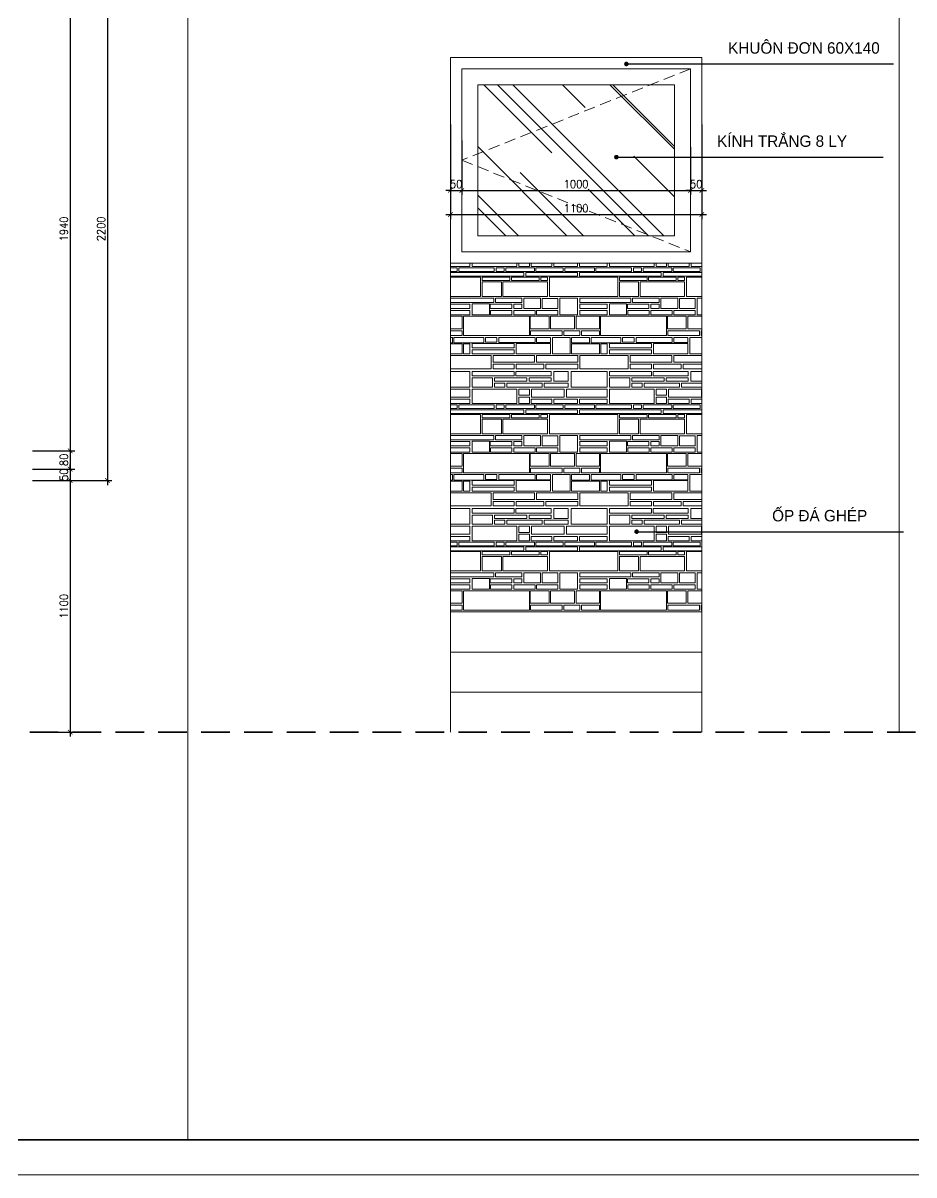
# Model space of a CAD drawing. Header units: millimetres. Extents: x -529782 to -142003, y -492574 to -273331.
# Drawn here: x -184799 to -180902, y -437656 to -432619 of the extents above; entities that cross this region are included whole.
import ezdxf
from ezdxf.enums import TextEntityAlignment as Align

# ---------------------------------------------------------------- set-up
doc = ezdxf.new("R2010")
doc.units = ezdxf.units.MM
doc.header["$LTSCALE"] = 500
doc.header["$MEASUREMENT"] = 0
doc.header["$PDMODE"] = 3
doc.linetypes.add('HIDDEN', pattern=[0.375, 0.25, -0.125])
doc.layers.get('0').update_dxf_attribs({"linetype": 'CONTINUOUS', "lineweight": 13})
doc.layers.get('Defpoints').update_dxf_attribs({"color": 255, "linetype": 'CONTINUOUS', "lineweight": 13})
for name, color, linetype, lineweight in [('1.cat 30', 30, 'CONTINUOUS', 35), ('2.thay 145', 145, 'CONTINUOUS', 18), ('3.manh 08', 8, 'CONTINUOUS', 9), ('6.khuat 75', 75, 'HIDDEN', 18), ('8.vat lieu 08', 8, 'CONTINUOUS', 5), ('9.text \xad white', 7, 'CONTINUOUS', 15), ('CA.dim 08', 251, 'CONTINUOUS', 13), ('CA.thay 145', 145, 'CONTINUOUS', 18), ('cat', 4, 'CONTINUOUS', 35)]:
    doc.layers.add(name, color=color, linetype=linetype, lineweight=lineweight)
doc.layers.add('THAY', color=7, linetype='CONTINUOUS')
doc.styles.add('CA.JSC1', font='')
doc.styles.get("Standard").update_dxf_attribs({"font": 'txt.shx', "width": 0.9})
doc.styles.get('CA.JSC1').set_extended_font_data('.VnAvantH')
doc.dimstyles.new('CA 20', dxfattribs={"dimscale": 0, "dimtxt": 35, "dimasz": 20, "dimexe": 20, "dimexo": 0, "dimgap": 10, "dimtad": 1, "dimdec": 0, "dimzin": 0, "dimdsep": 46, "dimtxsty": 'Standard', "dimblk": 'ARCHTICK', "dimcen": 0.09, "dimdle": 20, "dimclrd": 256, "dimclre": 256, "dimclrt": 7, "dimadec": 0, "dimazin": 0, "dimtfac": 1, "dimtdec": 0, "dimtix": 1, "dimtmove": 2, "dimatfit": 3, "dimldrblk": 'DOT', "dimfxl": 1, "dimtolj": 1, "dimtzin": 0, "dimarcsym": 0})

# ---------------------------------------------------------------- blocks, each defined once
blk = doc.blocks.new('khung co loan')
at = {"layer": '1.cat 30'}
blk.add_lwpolyline([(1158.3, -14553.5), (1158.3, -303.5), (20658.3, -303.5), (20658.3, -14553.5)], close=True, dxfattribs=at)
at = {"layer": '3.manh 08'}
blk.add_lwpolyline([(0, -14850), (21000, -14850), (21000, 0), (0, 0)], close=True, dxfattribs=at)
blk = doc.blocks.new('_ArchTick')
at = {"color": 1, "linetype": 'ByBlock', "const_width": 0.15}
blk.add_lwpolyline([(-0.5, -0.5), (0.5, 0.5)], dxfattribs=at)
blk = doc.blocks.new('*D1760')
at = {"layer": 'CA.dim 08', "lineweight": -2, "transparency": 16777216}
for p, q in [((-184758, -432549.5), (-184572.5, -432549.5)), ((-184592.5, -432529.5), (-184592.5, -434509.5)), ((-184758, -434489.5), (-184572.5, -434489.5))]:
    blk.add_line(p, q, dxfattribs=at)
at = {"layer": 'Defpoints', "color": 0, "transparency": 16777216}
for p in [(-184758, -432549.5), (-184758, -434489.5), (-184592.5, -434489.5)]:
    blk.add_point(p, dxfattribs=at)
at = {"layer": 'CA.dim 08', "lineweight": -2, "transparency": 16777216, "xscale": 20, "yscale": 20, "zscale": 20}
for p, rotation in [((-184592.5, -432549.5), 90), ((-184592.5, -434489.5), 270)]:
    blk.add_blockref('_ArchTick', p, dxfattribs=dict(at, rotation=rotation))
at = {"layer": 'CA.dim 08', "color": 7, "transparency": 16777216, "insert": (-184620, -433519.5), "char_height": 35, "attachment_point": 5, "rotation": 90}
blk.add_mtext('\\A1;1940', dxfattribs=at)
blk = doc.blocks.new('_DOT')
at = {"color": 1, "linetype": 'ByBlock'}
blk.add_line((-0.5, 0), (-1, 0), dxfattribs=at)
at = {"color": 1, "linetype": 'ByBlock', "const_width": 0.5}
blk.add_lwpolyline([(-0.25, 0, 1), (0.25, 0, 1)], format="xyb", close=True, dxfattribs=at)
blk = doc.blocks.new('DOT')
at = {"layer": 'THAY', "color": 0, "linetype": 'ByBlock'}
blk.add_line((-0.5, 0), (-1, 0), dxfattribs=at)
at = {"layer": 'THAY', "color": 0, "linetype": 'ByBlock', "const_width": 0.5}
blk.add_lwpolyline([(-0.25, 0, 1), (0.25, 0, 1)], format="xyb", close=True, dxfattribs=at)
blk = doc.blocks.new('*D1761')
at = {"layer": 'CA.dim 08', "lineweight": -2, "transparency": 16777216}
for p, q in [((-184758, -434489.5), (-184572.5, -434489.5)), ((-184592.5, -434469.5), (-184592.5, -434589.5)), ((-184758, -434569.5), (-184572.5, -434569.5))]:
    blk.add_line(p, q, dxfattribs=at)
at = {"layer": 'Defpoints', "color": 0, "transparency": 16777216}
for p in [(-184758, -434489.5), (-184758, -434569.5), (-184592.5, -434569.5)]:
    blk.add_point(p, dxfattribs=at)
at = {"layer": 'CA.dim 08', "lineweight": -2, "transparency": 16777216, "xscale": 20, "yscale": 20, "zscale": 20}
for p, rotation in [((-184592.5, -434489.5), 90), ((-184592.5, -434569.5), 270)]:
    blk.add_blockref('_ArchTick', p, dxfattribs=dict(at, rotation=rotation))
at = {"layer": 'CA.dim 08', "color": 7, "transparency": 16777216, "insert": (-184620, -434529.5), "char_height": 35, "attachment_point": 5, "rotation": 90}
blk.add_mtext('\\A1;80', dxfattribs=at)
blk = doc.blocks.new('*D1762')
at = {"layer": 'CA.dim 08', "lineweight": -2, "transparency": 16777216}
for p, q in [((-184758, -434569.5), (-184572.5, -434569.5)), ((-184592.5, -434569.5), (-184592.5, -434549.5)), ((-184592.5, -434569.5), (-184592.5, -434619.5)), ((-184758, -434619.5), (-184572.5, -434619.5)), ((-184592.5, -434619.5), (-184592.5, -434639.5))]:
    blk.add_line(p, q, dxfattribs=at)
at = {"layer": 'Defpoints', "color": 0, "transparency": 16777216}
for p in [(-184758, -434569.5), (-184758, -434619.5), (-184592.5, -434619.5)]:
    blk.add_point(p, dxfattribs=at)
at = {"layer": 'CA.dim 08', "lineweight": -2, "transparency": 16777216, "xscale": 20, "yscale": 20, "zscale": 20}
for p, rotation in [((-184592.5, -434569.5), 270), ((-184592.5, -434619.5), 90)]:
    blk.add_blockref('_ArchTick', p, dxfattribs=dict(at, rotation=rotation))
at = {"layer": 'CA.dim 08', "color": 7, "transparency": 16777216, "insert": (-184620, -434594.5), "char_height": 35, "attachment_point": 5, "rotation": 90}
blk.add_mtext('\\A1;50', dxfattribs=at)
blk = doc.blocks.new('*D1763')
at = {"layer": 'CA.dim 08', "lineweight": -2, "transparency": 16777216}
for p, q in [((-184758, -434619.5), (-184572.5, -434619.5)), ((-184592.5, -434599.5), (-184592.5, -435739.5)), ((-184758, -435719.5), (-184572.5, -435719.5))]:
    blk.add_line(p, q, dxfattribs=at)
at = {"layer": 'Defpoints', "color": 0, "transparency": 16777216}
for p in [(-184758, -434619.5), (-184758, -435719.5), (-184592.5, -435719.5)]:
    blk.add_point(p, dxfattribs=at)
at = {"layer": 'CA.dim 08', "lineweight": -2, "transparency": 16777216, "xscale": 20, "yscale": 20, "zscale": 20}
for p, rotation in [((-184592.5, -434619.5), 90), ((-184592.5, -435719.5), 270)]:
    blk.add_blockref('_ArchTick', p, dxfattribs=dict(at, rotation=rotation))
at = {"layer": 'CA.dim 08', "color": 7, "transparency": 16777216, "insert": (-184620, -435169.5), "char_height": 35, "attachment_point": 5, "rotation": 90}
blk.add_mtext('\\A1;1100', dxfattribs=at)
blk = doc.blocks.new('*D1768')
at = {"layer": 'CA.dim 08', "lineweight": -2, "transparency": 16777216}
for p, q in [((-184758, -432419.5), (-184410, -432419.5)), ((-184430, -432399.5), (-184430, -434639.5)), ((-184758, -434619.5), (-184410, -434619.5))]:
    blk.add_line(p, q, dxfattribs=at)
at = {"layer": 'Defpoints', "color": 0, "transparency": 16777216}
for p in [(-184758, -432419.5), (-184758, -434619.5), (-184430, -434619.5)]:
    blk.add_point(p, dxfattribs=at)
at = {"layer": 'CA.dim 08', "lineweight": -2, "transparency": 16777216, "xscale": 20, "yscale": 20, "zscale": 20}
for p, rotation in [((-184430, -432419.5), 90), ((-184430, -434619.5), 270)]:
    blk.add_blockref('_ArchTick', p, dxfattribs=dict(at, rotation=rotation))
at = {"layer": 'CA.dim 08', "color": 7, "transparency": 16777216, "insert": (-184457.5, -433519.5), "char_height": 35, "attachment_point": 5, "rotation": 90}
blk.add_mtext('\\A1;2200', dxfattribs=at)
blk = doc.blocks.new('*D1769')
at = {"layer": 'CA.dim 08', "lineweight": -2, "transparency": 16777216}
for p, q in [((-182929.5, -433133.3), (-182929.5, -433371.3)), ((-182879.5, -433133.3), (-182879.5, -433371.3)), ((-182929.5, -433351.3), (-182949.5, -433351.3)), ((-182929.5, -433351.3), (-182879.5, -433351.3)), ((-182879.5, -433351.3), (-182859.5, -433351.3))]:
    blk.add_line(p, q, dxfattribs=at)
at = {"layer": 'Defpoints', "color": 0, "transparency": 16777216}
for p in [(-182929.5, -433133.3), (-182879.5, -433133.3), (-182879.5, -433351.3)]:
    blk.add_point(p, dxfattribs=at)
at = {"layer": 'CA.dim 08', "lineweight": -2, "transparency": 16777216, "xscale": 20, "yscale": 20, "zscale": 20}
blk.add_blockref('_ArchTick', (-182929.5, -433351.3), dxfattribs=at)
at = {"layer": 'CA.dim 08', "lineweight": -2, "transparency": 16777216, "xscale": 20, "yscale": 20, "zscale": 20, "rotation": 180}
blk.add_blockref('_ArchTick', (-182879.5, -433351.3), dxfattribs=at)
at = {"layer": 'CA.dim 08', "color": 7, "transparency": 16777216, "insert": (-182904.5, -433323.8), "char_height": 35, "attachment_point": 5}
blk.add_mtext('\\A1;50', dxfattribs=at)
blk = doc.blocks.new('*D1770')
at = {"layer": 'CA.dim 08', "lineweight": -2, "transparency": 16777216}
for p, q in [((-182879.5, -433133.3), (-182879.5, -433371.3)), ((-181879.5, -433162.3), (-181879.5, -433371.3)), ((-182899.5, -433351.3), (-181859.5, -433351.3))]:
    blk.add_line(p, q, dxfattribs=at)
at = {"layer": 'Defpoints', "color": 0, "transparency": 16777216}
for p in [(-182879.5, -433133.3), (-181879.5, -433162.3), (-181879.5, -433351.3)]:
    blk.add_point(p, dxfattribs=at)
at = {"layer": 'CA.dim 08', "lineweight": -2, "transparency": 16777216, "xscale": 20, "yscale": 20, "zscale": 20, "rotation": 180}
blk.add_blockref('_ArchTick', (-182879.5, -433351.3), dxfattribs=at)
at = {"layer": 'CA.dim 08', "lineweight": -2, "transparency": 16777216, "xscale": 20, "yscale": 20, "zscale": 20}
blk.add_blockref('_ArchTick', (-181879.5, -433351.3), dxfattribs=at)
at = {"layer": 'CA.dim 08', "color": 7, "transparency": 16777216, "insert": (-182379.5, -433323.8), "char_height": 35, "attachment_point": 5}
blk.add_mtext('\\A1;1000', dxfattribs=at)
blk = doc.blocks.new('*D1771')
at = {"layer": 'CA.dim 08', "lineweight": -2, "transparency": 16777216}
for p, q in [((-181879.5, -433162.3), (-181879.5, -433371.3)), ((-181829.5, -433162.3), (-181829.5, -433371.3)), ((-181879.5, -433351.3), (-181899.5, -433351.3)), ((-181879.5, -433351.3), (-181829.5, -433351.3)), ((-181829.5, -433351.3), (-181809.5, -433351.3))]:
    blk.add_line(p, q, dxfattribs=at)
at = {"layer": 'Defpoints', "color": 0, "transparency": 16777216}
for p in [(-181879.5, -433162.3), (-181829.5, -433162.3), (-181829.5, -433351.3)]:
    blk.add_point(p, dxfattribs=at)
at = {"layer": 'CA.dim 08', "lineweight": -2, "transparency": 16777216, "xscale": 20, "yscale": 20, "zscale": 20}
blk.add_blockref('_ArchTick', (-181879.5, -433351.3), dxfattribs=at)
at = {"layer": 'CA.dim 08', "lineweight": -2, "transparency": 16777216, "xscale": 20, "yscale": 20, "zscale": 20, "rotation": 180}
blk.add_blockref('_ArchTick', (-181829.5, -433351.3), dxfattribs=at)
at = {"layer": 'CA.dim 08', "color": 7, "transparency": 16777216, "insert": (-181854.5, -433323.8), "char_height": 35, "attachment_point": 5}
blk.add_mtext('\\A1;50', dxfattribs=at)
blk = doc.blocks.new('*D1772')
at = {"layer": 'CA.dim 08', "lineweight": -2, "transparency": 16777216}
for p, q in [((-182929.5, -433062.8), (-182929.5, -433476.8)), ((-181829.5, -433062.8), (-181829.5, -433476.8)), ((-182949.5, -433456.8), (-181809.5, -433456.8))]:
    blk.add_line(p, q, dxfattribs=at)
at = {"layer": 'Defpoints', "color": 0, "transparency": 16777216}
for p in [(-182929.5, -433062.8), (-181829.5, -433062.8), (-181829.5, -433456.8)]:
    blk.add_point(p, dxfattribs=at)
at = {"layer": 'CA.dim 08', "lineweight": -2, "transparency": 16777216, "xscale": 20, "yscale": 20, "zscale": 20, "rotation": 180}
blk.add_blockref('_ArchTick', (-182929.5, -433456.8), dxfattribs=at)
at = {"layer": 'CA.dim 08', "lineweight": -2, "transparency": 16777216, "xscale": 20, "yscale": 20, "zscale": 20}
blk.add_blockref('_ArchTick', (-181829.5, -433456.8), dxfattribs=at)
at = {"layer": 'CA.dim 08', "color": 7, "transparency": 16777216, "insert": (-182379.5, -433429.3), "char_height": 35, "attachment_point": 5}
blk.add_mtext('\\A1;1100', dxfattribs=at)

msp = doc.modelspace()

# ---------------------------------------------------------------- hatches: boundary and pattern name
at = {"layer": '8.vat lieu 08'}
h = msp.add_hatch(dxfattribs=at)
h.set_pattern_fill('AR-RROOF', color=256, scale=300, angle=315, style=0)
h.set_pattern_definition([(315, (105902.8, -67233.98), (678.82251, -254.55844), [4500, -600, 1500, -300]), (315, (106291, -67410.05), (70.00357, 494.26764), [900, -99, 1800, -225]), (315, (106189.17, -67159.73), (1245.21504, -960.958116), [2400, -420, 1200, -300])])
h.paths.add_polyline_path([(-181949.5, -432889.5), (-182809.5, -432889.5), (-182809.5, -433549.5), (-181949.5, -433549.5)])
h = msp.add_hatch(dxfattribs=at)
h.set_pattern_fill('FLDSTONE', color=250, scale=600, style=0, pattern_type=2)
h.set_pattern_definition([(180, (19440.87, 19704.5), (-7e-14, -600), [74.9442, -525.0558]), (270, (19440.87, 19751.96), (600, -1e-13), [47.4408, -552.5592]), (180, (19560.8, 19316.25), (-7e-14, -600), [194.8548, -405.1452]), (270, (19560.8, 19379.9), (600, -1e-13), [63.6702, -536.3298]), (0, (19365.9, 19379.9), (0, 600), [194.8548, -405.1452]), (90, (19365.9, 19316.25), (-600, 4e-14), [63.6702, -536.3298]), (180, (19615.74, 19316.25), (-7e-14, -600), [46.2156, -553.7844]), (270, (19615.74, 19344.97), (600, -1e-13), [28.7142, -571.2858]), (0, (19569.5, 19344.97), (0, 600), [46.2156, -553.7844]), (90, (19569.5, 19316.25), (-600, 4e-14), [28.7142, -571.2858]), (180, (19714.4, 19316.25), (-7e-14, -600), [91.182, -508.818]), (270, (19714.4, 19335), (600, -1e-13), [18.7266, -581.2734]), (0, (19623.23, 19335), (0, 600), [91.182, -508.818]), (90, (19623.23, 19316.25), (-600, 4e-14), [18.7266, -581.2734]), (180, (19768.1, 19379.9), (-7e-14, -600), [143.643, -456.357]), (90, (19768.1, 19344.97), (-600, 4e-14), [34.9566, -565.0434]), (0, (19624.5, 19344.97), (0, 600), [143.643, -456.357]), (270, (19624.5, 19379.9), (600, -1e-13), [34.9566, -565.0434]), (270, (19615.74, 19379.9), (600, -1e-13), [27.4656, -572.5344]), (0, (19569.5, 19379.9), (0, 600), [46.2156, -553.7844]), (90, (19569.5, 19352.46), (-600, 4e-14), [27.4656, -572.5344]), (180, (19615.74, 19352.46), (-7e-14, -600), [46.2156, -553.7844]), (180, (19826.83, 19335), (-7e-14, -600), [103.6728, -496.3272]), (90, (19826.83, 19316.25), (-600, 4e-14), [18.7266, -581.2734]), (0, (19723.16, 19316.25), (0, 600), [103.6728, -496.3272]), (270, (19723.16, 19335), (600, -1e-13), [18.7266, -581.2734]), (180, (19955.5, 19316.25), (-7e-14, -600), [121.1598, -478.8402]), (270, (19955.5, 19335), (600, -1e-13), [18.7266, -581.2734]), (0, (19834.3, 19335), (0, 600), [121.1598, -478.8402]), (90, (19834.3, 19316.25), (-600, 4e-14), [18.7266, -581.2734]), (180, (19955.5, 19344.97), (-7e-14, -600), [177.3678, -422.6322]), (270, (19955.5, 19379.9), (600, -1e-13), [34.9566, -565.0434]), (0, (19778.1, 19379.9), (0, 600), [177.3678, -422.6322]), (90, (19778.1, 19344.97), (-600, 4e-14), [34.9566, -565.0434]), (270, (19955.5, 19457.3), (600, -1e-13), [68.664, -531.336]), (0, (19798.1, 19457.3), (0, 600), [157.383, -442.617]), (90, (19798.1, 19388.66), (-600, 4e-14), [68.664, -531.336]), (180, (19955.5, 19388.66), (-7e-14, -600), [157.383, -442.617]), (270, (19785.6, 19406.14), (600, -1e-13), [17.478, -582.522]), (0, (19680.7, 19406.14), (0, 600), [104.922, -495.078]), (90, (19680.7, 19388.66), (-600, 4e-14), [17.478, -582.522]), (180, (19785.6, 19388.66), (-7e-14, -600), [104.922, -495.078]), (0, (19721.9, 19413.63), (0, 600), [63.7026, -536.2974]), (270, (19721.9, 19457.3), (600, -1e-13), [43.6956, -556.3044]), (180, (19785.6, 19457.3), (-7e-14, -600), [63.7026, -536.2974]), (90, (19785.6, 19413.63), (-600, 4e-14), [43.6956, -556.3044]), (0, (19517.06, 19406.14), (0, 600), [154.8846, -445.1154]), (90, (19517.06, 19388.66), (-600, 4e-14), [17.478, -582.522]), (180, (19671.94, 19388.66), (-7e-14, -600), [154.8846, -445.1154]), (270, (19671.94, 19406.14), (600, -1e-13), [17.478, -582.522]), (270, (19710.67, 19428.6), (600, -1e-13), [14.9814, -585.0186]), (0, (19614.5, 19428.6), (0, 600), [96.1782, -503.8218]), (90, (19614.5, 19413.63), (-600, 4e-14), [14.9814, -585.0186]), (180, (19710.67, 19413.63), (-7e-14, -600), [96.1782, -503.8218]), (270, (19710.67, 19457.3), (600, -1e-13), [19.9752, -580.0248]), (0, (19557.03, 19457.3), (0, 600), [153.6354, -446.3646]), (90, (19557.03, 19437.35), (-600, 4e-14), [19.9752, -580.0248]), (180, (19710.67, 19437.35), (-7e-14, -600), [153.6354, -446.3646]), (0, (19463.35, 19428.6), (0, 600), [141.1452, -458.8548]), (90, (19463.35, 19413.63), (-600, 4e-14), [14.9814, -585.0186]), (180, (19604.5, 19413.63), (-7e-14, -600), [141.1452, -458.8548]), (270, (19604.5, 19428.6), (600, -1e-13), [14.9814, -585.0186]), (0, (19463.35, 19406.14), (0, 600), [44.9664, -555.0336]), (90, (19463.35, 19388.66), (-600, 4e-14), [17.478, -582.522]), (180, (19508.3, 19388.66), (-7e-14, -600), [44.9664, -555.0336]), (270, (19508.3, 19406.14), (600, -1e-13), [17.478, -582.522]), (270, (19454.6, 19428.6), (600, -1e-13), [39.9498, -560.0502]), (0, (19365.9, 19428.6), (0, 600), [88.6842, -511.3158]), (90, (19365.9, 19388.66), (-600, 4e-14), [39.9498, -560.0502]), (180, (19454.6, 19388.66), (-7e-14, -600), [88.6842, -511.3158]), (270, (19549.54, 19457.3), (600, -1e-13), [19.9752, -580.0248]), (0, (19365.9, 19457.3), (0, 600), [183.6132, -416.3868]), (90, (19365.9, 19437.35), (-600, 4e-14), [19.9752, -580.0248]), (180, (19549.54, 19437.35), (-7e-14, -600), [183.6132, -416.3868]), (270, (19457.1, 19488.54), (600, -1e-13), [19.9752, -580.0248]), (180, (19549.54, 19488.54), (-7e-14, -600), [92.4312, -507.5688]), (90, (19549.54, 19468.56), (-600, 4e-14), [19.9752, -580.0248]), (0, (19457.1, 19468.56), (0, 600), [92.4312, -507.5688]), (180, (19638.2, 19497.3), (-7e-14, -600), [181.1154, -418.8846]), (270, (19638.2, 19526), (600, -1e-13), [28.7142, -571.2858]), (0, (19457.1, 19526), (0, 600), [181.1154, -418.8846]), (90, (19457.1, 19497.3), (-600, 4e-14), [28.7142, -571.2858]), (180, (19679.44, 19488.54), (-7e-14, -600), [121.1598, -478.8402]), (90, (19679.44, 19468.56), (-600, 4e-14), [19.9752, -580.0248]), (0, (19558.3, 19468.56), (0, 600), [121.1598, -478.8402]), (270, (19558.3, 19488.54), (600, -1e-13), [19.9752, -580.0248]), (180, (19828.1, 19488.54), (-7e-14, -600), [139.896, -460.104]), (90, (19828.1, 19468.56), (-600, 4e-14), [19.9752, -580.0248]), (0, (19688.2, 19468.56), (0, 600), [139.896, -460.104]), (270, (19688.2, 19488.54), (600, -1e-13), [19.9752, -580.0248]), (180, (19828.1, 19497.3), (-7e-14, -600), [181.1154, -418.8846]), (270, (19828.1, 19526), (600, -1e-13), [28.7142, -571.2858]), (0, (19646.96, 19526), (0, 600), [181.1154, -418.8846]), (90, (19646.96, 19497.3), (-600, 4e-14), [28.7142, -571.2858]), (270, (19365.9, 19550.96), (600, -1e-13), [17.478, -582.522]), (180, (19549.54, 19550.96), (-7e-14, -600), [183.6132, -416.3868]), (90, (19549.54, 19533.5), (-600, 4e-14), [17.478, -582.522]), (0, (19365.9, 19533.5), (0, 600), [183.6132, -416.3868]), (270, (19549.54, 19579.7), (600, -1e-13), [19.9752, -580.0248]), (0, (19365.9, 19579.7), (0, 600), [183.6132, -416.3868]), (90, (19365.9, 19559.7), (-600, 4e-14), [19.9752, -580.0248]), (180, (19549.54, 19559.7), (-7e-14, -600), [183.6132, -416.3868]), (180, (19708.17, 19579.7), (-7e-14, -600), [149.8884, -450.1116]), (90, (19708.17, 19533.5), (-600, 4e-14), [46.1922, -553.8078]), (0, (19558.3, 19533.5), (0, 600), [149.8884, -450.1116]), (270, (19558.3, 19579.7), (600, -1e-13), [46.1922, -553.8078]), (180, (19473.34, 19584.67), (-7e-14, -600), [49.9626, -550.0374]), (270, (19473.34, 19605.9), (600, -1e-13), [21.2232, -578.7768]), (0, (19423.4, 19605.9), (0, 600), [49.9626, -550.0374]), (90, (19423.4, 19584.67), (-600, 4e-14), [21.2232, -578.7768]), (180, (19640.7, 19583.4), (-7e-14, -600), [158.6322, -441.3678]), (270, (19640.7, 19605.9), (600, -1e-13), [22.4718, -577.5282]), (0, (19482.1, 19605.9), (0, 600), [158.6322, -441.3678]), (90, (19482.1, 19583.4), (-600, 4e-14), [22.4718, -577.5282]), (180, (19708.17, 19583.4), (-7e-14, -600), [61.2042, -538.7958]), (270, (19708.17, 19605.9), (600, -1e-13), [22.4718, -577.5282]), (0, (19646.96, 19605.9), (0, 600), [61.2042, -538.7958]), (90, (19646.96, 19583.4), (-600, 4e-14), [22.4718, -577.5282]), (180, (19794.35, 19605.9), (-7e-14, -600), [77.4426, -522.5574]), (90, (19794.35, 19533.5), (-600, 4e-14), [72.4092, -527.5908]), (0, (19716.9, 19533.5), (0, 600), [77.4426, -522.5574]), (270, (19716.9, 19605.9), (600, -1e-13), [72.4092, -527.5908]), (180, (19879.3, 19605.9), (-7e-14, -600), [79.9404, -520.0596]), (90, (19879.3, 19582.2), (-600, 4e-14), [23.7204, -576.2796]), (0, (19799.35, 19582.2), (0, 600), [79.9404, -520.0596]), (270, (19799.35, 19605.9), (600, -1e-13), [23.7204, -576.2796]), (180, (19921.76, 19577.2), (-7e-14, -600), [122.409, -477.591]), (90, (19921.76, 19533.5), (-600, 4e-14), [43.6956, -556.3044]), (0, (19799.35, 19533.5), (0, 600), [122.409, -477.591]), (270, (19799.35, 19577.2), (600, -1e-13), [43.6956, -556.3044]), (180, (19955.5, 19577.2), (-7e-14, -600), [27.4794, -572.5206]), (90, (19955.5, 19533.5), (-600, 4e-14), [43.6956, -556.3044]), (0, (19928, 19533.5), (0, 600), [27.4794, -572.5206]), (270, (19928, 19577.2), (600, -1e-13), [43.6956, -556.3044]), (180, (20048.36, 19526), (-7e-14, -600), [211.539, -388.461]), (90, (20048.36, 19468.56), (-600, 4e-14), [57.4284, -542.5716]), (0, (19836.8, 19468.56), (0, 600), [211.539, -388.461]), (270, (19836.8, 19526), (600, -1e-13), [57.4284, -542.5716]), (180, (20015.9, 19605.9), (-7e-14, -600), [130.3494, -469.6506]), (90, (20015.9, 19582.2), (-600, 4e-14), [23.7204, -576.2796]), (0, (19885.54, 19582.2), (0, 600), [130.3494, -469.6506]), (270, (19885.54, 19605.9), (600, -1e-13), [23.7204, -576.2796]), (270, (19620.73, 19634.6), (600, -1e-13), [21.2232, -578.7768]), (180, (19759.4, 19634.6), (-7e-14, -600), [138.6468, -461.3532]), (90, (19759.4, 19613.4), (-600, 4e-14), [21.2232, -578.7768]), (0, (19620.73, 19613.4), (0, 600), [138.6468, -461.3532]), (270, (19619.5, 19698.3), (600, -1e-13), [54.9312, -545.0688]), (180, (19701.9, 19698.3), (-7e-14, -600), [82.4388, -517.5612]), (90, (19701.9, 19643.34), (-600, 4e-14), [54.9312, -545.0688]), (0, (19619.5, 19643.34), (0, 600), [82.4388, -517.5612]), (180, (19813.1, 19698.3), (-7e-14, -600), [104.922, -495.078]), (90, (19813.1, 19643.34), (-600, 4e-14), [54.9312, -545.0688]), (0, (19708.17, 19643.34), (0, 600), [104.922, -495.078]), (270, (19708.17, 19698.3), (600, -1e-13), [54.9312, -545.0688]), (180, (19835.6, 19634.6), (-7e-14, -600), [68.6988, -531.3012]), (90, (19835.6, 19613.4), (-600, 4e-14), [21.2232, -578.7768]), (0, (19766.9, 19613.4), (0, 600), [68.6988, -531.3012]), (270, (19766.9, 19634.6), (600, -1e-13), [21.2232, -578.7768]), (180, (19921.76, 19634.6), (-7e-14, -600), [78.6912, -521.3088]), (90, (19921.76, 19613.4), (-600, 4e-14), [21.2232, -578.7768]), (0, (19843.07, 19613.4), (0, 600), [78.6912, -521.3088]), (270, (19843.07, 19634.6), (600, -1e-13), [21.2232, -578.7768]), (180, (19921.76, 19643.34), (-7e-14, -600), [101.175, -498.825]), (270, (19921.76, 19698.3), (600, -1e-13), [54.9312, -545.0688]), (0, (19820.6, 19698.3), (0, 600), [101.175, -498.825]), (90, (19820.6, 19643.34), (-600, 4e-14), [54.9312, -545.0688]), (180, (19539.54, 19723.24), (-7e-14, -600), [93.6804, -506.3196]), (90, (19539.54, 19704.5), (-600, 4e-14), [18.7266, -581.2734]), (0, (19445.86, 19704.5), (0, 600), [93.6804, -506.3196]), (270, (19445.86, 19723.24), (600, -1e-13), [18.7266, -581.2734]), (180, (19640.7, 19723.24), (-7e-14, -600), [93.6804, -506.3196]), (90, (19640.7, 19704.5), (-600, 4e-14), [18.7266, -581.2734]), (0, (19547.04, 19704.5), (0, 600), [93.6804, -506.3196]), (270, (19547.04, 19723.24), (600, -1e-13), [18.7266, -581.2734]), (180, (19740.64, 19723.24), (-7e-14, -600), [93.6804, -506.3196]), (90, (19740.64, 19704.5), (-600, 4e-14), [18.7266, -581.2734]), (0, (19646.96, 19704.5), (0, 600), [93.6804, -506.3196]), (270, (19646.96, 19723.24), (600, -1e-13), [18.7266, -581.2734]), (180, (19826.83, 19776.9), (-7e-14, -600), [77.4426, -522.5574]), (90, (19826.83, 19704.5), (-600, 4e-14), [72.4092, -527.5908]), (0, (19749.4, 19704.5), (0, 600), [77.4426, -522.5574]), (270, (19749.4, 19776.9), (600, -1e-13), [72.4092, -527.5908]), (0, (19365.9, 19751.96), (0, 600), [74.9442, -525.0558]), (90, (19365.9, 19704.5), (-600, 4e-14), [47.4408, -552.5592]), (180, (19538.3, 19750.7), (-7e-14, -600), [93.6804, -506.3196]), (90, (19538.3, 19732), (-600, 4e-14), [18.7266, -581.2734]), (0, (19444.6, 19732), (0, 600), [93.6804, -506.3196]), (270, (19444.6, 19750.7), (600, -1e-13), [18.7266, -581.2734]), (180, (19583.26, 19750.7), (-7e-14, -600), [36.2232, -563.7768]), (90, (19583.26, 19732), (-600, 4e-14), [18.7266, -581.2734]), (0, (19547.04, 19732), (0, 600), [36.2232, -563.7768]), (270, (19547.04, 19750.7), (600, -1e-13), [18.7266, -581.2734]), (180, (19583.26, 19776.9), (-7e-14, -600), [116.1636, -483.8364]), (90, (19583.26, 19758.2), (-600, 4e-14), [18.7266, -581.2734]), (0, (19467.1, 19758.2), (0, 600), [116.1636, -483.8364]), (270, (19467.1, 19776.9), (600, -1e-13), [18.7266, -581.2734]), (180, (19664.45, 19776.9), (-7e-14, -600), [73.695, -526.305]), (90, (19664.45, 19732), (-600, 4e-14), [44.9436, -555.0564]), (0, (19590.76, 19732), (0, 600), [73.695, -526.305]), (270, (19590.76, 19776.9), (600, -1e-13), [44.9436, -555.0564]), (180, (19740.64, 19775.7), (-7e-14, -600), [68.6988, -531.3012]), (90, (19740.64, 19732), (-600, 4e-14), [43.6956, -556.3044]), (0, (19671.94, 19732), (0, 600), [68.6988, -531.3012]), (270, (19671.94, 19775.7), (600, -1e-13), [43.6956, -556.3044]), (180, (19955.5, 19750.7), (-7e-14, -600), [119.9106, -480.0894]), (90, (19955.5, 19732), (-600, 4e-14), [18.7266, -581.2734]), (0, (19835.6, 19732), (0, 600), [119.9106, -480.0894]), (270, (19835.6, 19750.7), (600, -1e-13), [18.7266, -581.2734]), (180, (19955.5, 19723.24), (-7e-14, -600), [119.9106, -480.0894]), (90, (19955.5, 19704.5), (-600, 4e-14), [18.7266, -581.2734]), (0, (19835.6, 19704.5), (0, 600), [119.9106, -480.0894]), (270, (19835.6, 19723.24), (600, -1e-13), [18.7266, -581.2734]), (180, (19694.4, 19784.4), (-7e-14, -600), [194.8548, -405.1452]), (270, (19694.4, 19848.1), (600, -1e-13), [63.6702, -536.3298]), (0, (19499.6, 19848.1), (0, 600), [194.8548, -405.1452]), (90, (19499.6, 19784.4), (-600, 4e-14), [63.6702, -536.3298]), (270, (19493.3, 19848.1), (600, -1e-13), [63.6702, -536.3298]), (0, (19409.64, 19848.1), (0, 600), [83.688, -516.312]), (90, (19409.64, 19784.4), (-600, 4e-14), [63.6702, -536.3298]), (180, (19493.3, 19784.4), (-7e-14, -600), [83.688, -516.312]), (180, (19530.8, 19869.3), (-7e-14, -600), [121.1598, -478.8402]), (90, (19530.8, 19854.33), (-600, 4e-14), [14.9814, -585.0186]), (0, (19409.64, 19854.33), (0, 600), [121.1598, -478.8402]), (270, (19409.64, 19869.3), (600, -1e-13), [14.9814, -585.0186]), (180, (19658.2, 19869.3), (-7e-14, -600), [121.1598, -478.8402]), (90, (19658.2, 19854.33), (-600, 4e-14), [14.9814, -585.0186]), (0, (19537.05, 19854.33), (0, 600), [121.1598, -478.8402]), (270, (19537.05, 19869.3), (600, -1e-13), [14.9814, -585.0186]), (180, (19694.4, 19869.3), (-7e-14, -600), [28.7286, -571.2714]), (90, (19694.4, 19854.33), (-600, 4e-14), [14.9814, -585.0186]), (0, (19665.7, 19854.33), (0, 600), [28.7286, -571.2714]), (270, (19665.7, 19869.3), (600, -1e-13), [14.9814, -585.0186]), (180, (19826.83, 19873.06), (-7e-14, -600), [226.0818, -373.9182]), (270, (19826.83, 19889.3), (600, -1e-13), [16.23, -583.77]), (0, (19600.75, 19889.3), (0, 600), [226.0818, -373.9182]), (90, (19600.75, 19873.06), (-600, 4e-14), [16.23, -583.77]), (180, (19505.8, 19910.5), (-7e-14, -600), [34.974, -565.026]), (90, (19505.8, 19894.3), (-600, 4e-14), [16.23, -583.77]), (0, (19470.84, 19894.3), (0, 600), [34.974, -565.026]), (270, (19470.84, 19910.5), (600, -1e-13), [16.23, -583.77]), (180, (19638.2, 19910.5), (-7e-14, -600), [124.9068, -475.0932]), (90, (19638.2, 19894.3), (-600, 4e-14), [16.23, -583.77]), (0, (19513.3, 19894.3), (0, 600), [124.9068, -475.0932]), (270, (19513.3, 19910.5), (600, -1e-13), [16.23, -583.77]), (180, (19763.1, 19910.5), (-7e-14, -600), [118.662, -481.338]), (90, (19763.1, 19894.3), (-600, 4e-14), [16.23, -583.77]), (0, (19644.47, 19894.3), (0, 600), [118.662, -481.338]), (270, (19644.47, 19910.5), (600, -1e-13), [16.23, -583.77]), (180, (19900.5, 19910.5), (-7e-14, -600), [129.9036, -470.0964]), (90, (19900.5, 19894.3), (-600, 4e-14), [16.23, -583.77]), (0, (19770.6, 19894.3), (0, 600), [129.9036, -470.0964]), (270, (19770.6, 19910.5), (600, -1e-13), [16.23, -583.77]), (180, (20215.74, 19698.3), (-7e-14, -600), [288.9816, -311.0184]), (90, (20215.74, 19613.4), (-600, 4e-14), [84.894, -515.106]), (0, (19926.76, 19613.4), (0, 600), [288.9816, -311.0184]), (270, (19926.76, 19698.3), (600, -1e-13), [84.894, -515.106]), (180, (20059.6, 19776.9), (-7e-14, -600), [224.0298, -375.9702]), (90, (20059.6, 19758.2), (-600, 4e-14), [18.7266, -581.2734]), (0, (19835.6, 19758.2), (0, 600), [224.0298, -375.9702]), (270, (19835.6, 19776.9), (600, -1e-13), [18.7266, -581.2734]), (180, (20002.15, 19869.3), (-7e-14, -600), [298.974, -301.026]), (90, (20002.15, 19784.4), (-600, 4e-14), [84.894, -515.106]), (0, (19703.2, 19784.4), (0, 600), [298.974, -301.026]), (270, (19703.2, 19869.3), (600, -1e-13), [84.894, -515.106]), (180, (20192, 19889.3), (-7e-14, -600), [357.6804, -242.3196]), (90, (20192, 19873.06), (-600, 4e-14), [16.23, -583.77]), (0, (19834.3, 19873.06), (0, 600), [357.6804, -242.3196]), (270, (19834.3, 19889.3), (600, -1e-13), [16.23, -583.77]), (180, (20062.1, 19910.5), (-7e-14, -600), [155.331, -444.669]), (90, (20062.1, 19894.3), (-600, 4e-14), [16.23, -583.77]), (0, (19906.8, 19894.3), (0, 600), [155.331, -444.669]), (270, (19906.8, 19910.5), (600, -1e-13), [16.23, -583.77])])
h.paths.add_polyline_path([(-182929.5, -435194.5), (-181829.5, -435194.5), (-181829.5, -433669.5), (-182929.5, -433669.5)])

# ---------------------------------------------------------------- linework, layer by layer
at = {"layer": '6.khuat 75', "ltscale": 0.4}
msp.add_lwpolyline([(-181879.5, -432819.5), (-182879.5, -433219.5), (-181879.5, -433619.5)], dxfattribs=at)
at = {"layer": 'CA.dim 08'}
msp.add_line((-184077.5, -430128.5), (-184077.5, -437502.4), dxfattribs=at)
at = {"layer": 'CA.thay 145'}
for p, q in [((-180966, -432491), (-180966, -435719.5)), ((-182929.5, -435719.5), (-182929.5, -432769.5)), ((-181829.5, -435719.5), (-181829.5, -432769.5)), ((-182929.5, -435194.5), (-181829.5, -435194.5)), ((-182929.5, -435369.5), (-181829.5, -435369.5)), ((-182929.5, -435544.5), (-181829.5, -435544.5))]:
    msp.add_line(p, q, dxfattribs=at)
for points in [[(-182929.5, -433669.5), (-181829.5, -433669.5), (-181829.5, -432769.5), (-182929.5, -432769.5)], [(-182879.5, -433619.5), (-181879.5, -433619.5), (-181879.5, -432819.5), (-182879.5, -432819.5)], [(-182809.5, -433549.5), (-181949.5, -433549.5), (-181949.5, -432889.5), (-182809.5, -432889.5)]]:
    msp.add_lwpolyline(points, close=True, dxfattribs=at)
at = {"layer": 'cat', "linetype": 'HIDDEN'}
msp.add_line((-188894.5, -435719.5), (-180025.2, -435719.5), dxfattribs=at)

# ---------------------------------------------------------------- block references
at = {"layer": '2.thay 145', "xscale": 0.5174686212558299, "yscale": 0.5174686212558299, "zscale": 0.5174686212558299}
msp.add_blockref('khung co loan', (-189493.9, -429971.5), dxfattribs=at)

# ---------------------------------------------------------------- texts
at = {"layer": '9.text \xad white', "style": 'CA.JSC1'}
for s, p in [('khu«n ®¬n 60x140', (-181051.5, -432753.5)), ('kÝnh tr¾ng 8 ly', (-181194.5, -433160.8)), ('èp ®¸ ghÐp', (-181106, -434798.3))]:
    msp.add_text(s, height=50, dxfattribs=at).set_placement(p, align=Align.RIGHT)

# ---------------------------------------------------------------- dimensions: what is measured, and where the dimension line sits
at = {"layer": 'CA.dim 08'}
for base, p1, p2, picture, middle in [((-184430, -434619.5), (-184758, -432419.5), (-184758, -434619.5), '*D1768', (-184457.5, -433519.5)), ((-184592.5, -434489.5), (-184758, -432549.5), (-184758, -434489.5), '*D1760', (-184620, -433519.5)), ((-184592.5, -434569.5), (-184758, -434489.5), (-184758, -434569.5), '*D1761', (-184620, -434529.5)), ((-184592.5, -434619.5), (-184758, -434569.5), (-184758, -434619.5), '*D1762', (-184620, -434594.5)), ((-184592.5, -435719.5), (-184758, -434619.5), (-184758, -435719.5), '*D1763', (-184620, -435169.5))]:
    dim = msp.add_linear_dim(base=base, p1=p1, p2=p2, angle=90, dimstyle='CA 20', override={"dimscale": 1, "dimldrblk": 'DOT'}, dxfattribs=at)
    dim.commit()
    dim.dimension.update_dxf_attribs({"geometry": picture, "text_midpoint": middle})
for base, p1, p2, picture, middle in [((-181829.5, -433456.8), (-182929.5, -433062.8), (-181829.5, -433062.8), '*D1772', (-182379.5, -433429.3)), ((-182879.5, -433351.3), (-182929.5, -433133.3), (-182879.5, -433133.3), '*D1769', (-182904.5, -433323.8)), ((-181879.5, -433351.3), (-182879.5, -433133.3), (-181879.5, -433162.3), '*D1770', (-182379.5, -433323.8)), ((-181829.5, -433351.3), (-181879.5, -433162.3), (-181829.5, -433162.3), '*D1771', (-181854.5, -433323.8))]:
    dim = msp.add_linear_dim(base=base, p1=p1, p2=p2, dimstyle='CA 20', override={"dimscale": 1, "dimldrblk": 'DOT'}, dxfattribs=at)
    dim.commit()
    dim.dimension.update_dxf_attribs({"geometry": picture, "text_midpoint": middle})

# ---------------------------------------------------------------- leaders
for points in [[(-182159.5, -432798.5), (-180992, -432798.5)], [(-182203.5, -433205.8), (-181036, -433205.8)], [(-182115, -434843.3), (-180947.5, -434843.3)]]:
    msp.add_leader(points, dimstyle='CA 20', override={"dimscale": 1, "dimtad": 0, "dimldrblk": 'DOT'}, dxfattribs=at)

doc.saveas('drawing.dxf')
